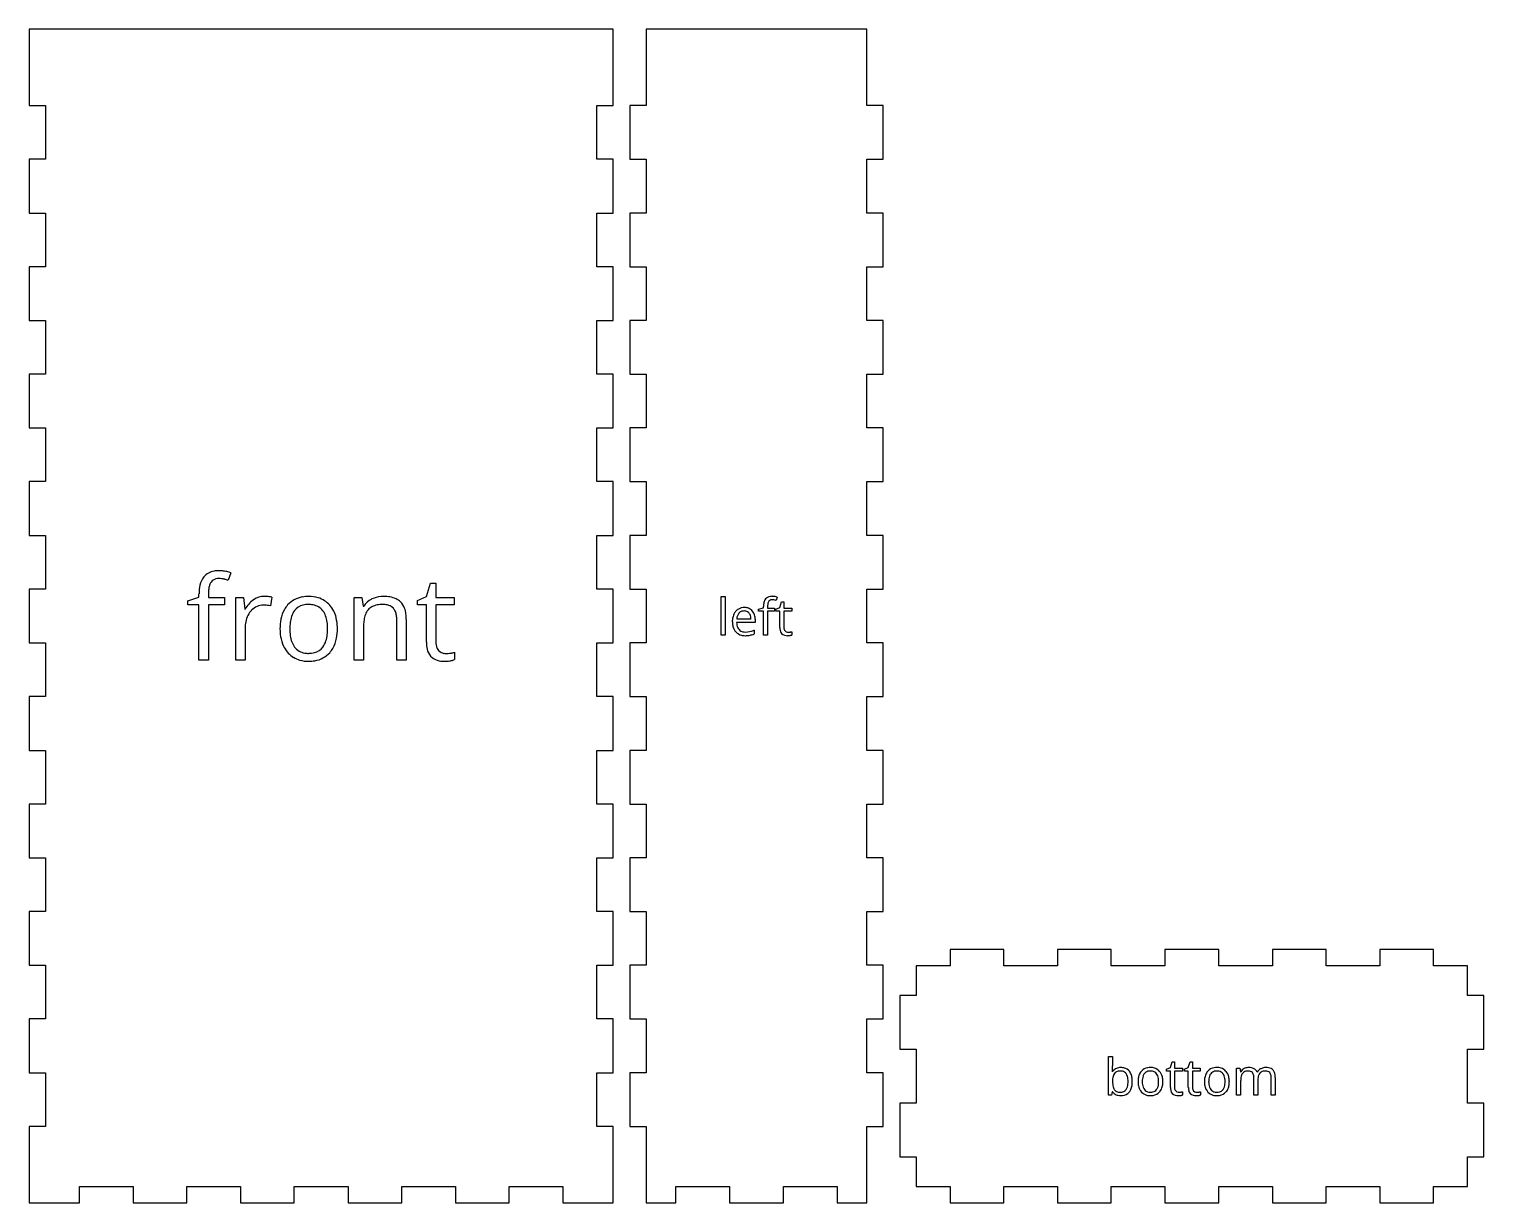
# Model space of a CAD drawing. Header units: millimetres. Extents: x 0 to 264, y 3 to 432.
# Drawn here: x 0 to 264, y 3 to 216 of the extents above; entities that cross this region are included whole.
import ezdxf

# ---------------------------------------------------------------- set-up
doc = ezdxf.new("R2010")
doc.units = ezdxf.units.MM

msp = doc.modelspace()

# ---------------------------------------------------------------- linework, layer by layer
at = {"layer": 'bottom_labelLayer'}
for p, q in [((195.87, 22.55), (195.87, 29.54)), ((195.87, 29.54), (196.61, 29.54)), ((196.61, 29.54), (196.61, 27.84)), ((196.58, 26.82), (196.61, 26.82)), ((206.41, 27.25), (207.11, 27.56)), ((206.41, 26.89), (206.41, 27.25)), ((207.11, 26.89), (206.41, 26.89)), ((207.11, 27.56), (207.43, 28.61)), ((207.11, 23.97), (207.11, 26.89)), ((207.43, 28.61), (207.86, 28.61)), ((207.86, 28.61), (207.86, 27.47)), ((207.86, 27.47), (209.29, 27.47)), ((209.29, 26.89), (207.86, 26.89)), ((207.86, 26.89), (207.86, 24)), ((209.29, 27.47), (209.29, 26.89)), ((209.66, 27.25), (210.36, 27.56)), ((209.66, 26.89), (209.66, 27.25)), ((210.36, 26.89), (209.66, 26.89)), ((210.36, 27.56), (210.68, 28.61)), ((210.36, 23.97), (210.36, 26.89)), ((210.68, 28.61), (211.11, 28.61)), ((211.11, 28.61), (211.11, 27.47)), ((211.11, 27.47), (212.54, 27.47)), ((212.54, 26.89), (211.11, 26.89)), ((211.11, 26.89), (211.11, 24)), ((212.54, 27.47), (212.54, 26.89)), ((219.11, 22.55), (219.11, 27.47)), ((219.11, 27.47), (219.72, 27.47)), ((219.72, 27.47), (219.84, 26.8)), ((219.84, 26.8), (219.88, 26.8)), ((222.84, 26.73), (222.88, 26.73)), ((219.86, 25.13), (219.86, 22.55)), ((222.25, 22.55), (222.25, 25.75)), ((222.99, 25.3), (222.99, 22.55)), ((225.39, 22.55), (225.39, 25.75)), ((226.13, 25.76), (226.13, 22.55)), ((196.4, 22.55), (195.87, 22.55)), ((196.56, 23.18), (196.4, 22.55)), ((196.61, 23.18), (196.56, 23.18)), ((209.32, 23.17), (209.32, 22.6)), ((212.57, 23.17), (212.57, 22.6)), ((219.86, 22.55), (219.11, 22.55)), ((222.99, 22.55), (222.25, 22.55)), ((226.13, 22.55), (225.39, 22.55))]:
    msp.add_line(p, q, dxfattribs=at)
for centre, radius, start, end in [((185.39, 27.68), 11.22, 355.7239, 358.1259), ((187.28, 27.55), 9.33, 355.4717, 355.6526), ((181.06, 27.83), 15.55, 358.1123, 0.0484), ((198, 25.85), 1.7, 95.1835, 145.1109), ((197.97, 25.73), 1.28, 143.3382, 161.256), ((197.73, 25.89), 0.992, 120.1403, 142.4249), ((197.88, 25.62), 1.3, 100.4469, 119.6701), ((198.03, 24.83), 2.1, 89.5731, 100.7324), ((198.15, 25.01), 2.55, 89.8743, 96.8146), ((198.06, 25.21), 1.72, 78.6781, 90.3749), ((198.18, 25.28), 2.28, 74.2393, 90.5624), ((198.21, 25.83), 1.09, 35.5408, 79.8011), ((198.33, 25.83), 1.71, 38.5631, 74.067), ((198.08, 25.74), 1.24, 32.7034, 35.5242), ((197.75, 25.55), 1.62, 15.7779, 32.0151), ((197.94, 25.53), 2.2, 16.4709, 38.4075), ((203.79, 25.3), 2.53, 150.7112, 169.4695), ((203.37, 25.52), 2.06, 138.176, 150.2287), ((203.3, 25.57), 1.97, 99.1759, 137.9833), ((203.6, 25.52), 1.54, 142.9026, 162.375), ((203.31, 25.72), 1.19, 103.4685, 142.3119), ((203.49, 24.67), 2.9, 89.7327, 100.0759), ((203.46, 25.16), 1.77, 89.4806, 103.8805), ((203.49, 25.05), 1.88, 79.3453, 90.3175), ((203.53, 25.06), 2.51, 73.5223, 90.5692), ((203.63, 25.69), 1.23, 37.9578, 80.4006), ((203.67, 25.59), 1.95, 41.1446, 73.2134), ((203.38, 25.51), 1.54, 20.0257, 37.4351), ((203.39, 25.35), 2.32, 13.5014, 41.0703), ((215.84, 25.3), 2.53, 150.7112, 169.4695), ((215.42, 25.52), 2.06, 138.176, 150.2287), ((215.35, 25.57), 1.97, 99.1759, 137.9833), ((215.66, 25.52), 1.54, 142.9026, 162.375), ((215.37, 25.72), 1.19, 103.4685, 142.3119), ((215.54, 24.67), 2.9, 89.7327, 100.0759), ((215.52, 25.16), 1.77, 89.4806, 103.8805), ((215.54, 25.05), 1.88, 79.3453, 90.3175), ((215.58, 25.06), 2.51, 73.5223, 90.5692), ((215.69, 25.69), 1.23, 37.9578, 80.4006), ((215.73, 25.59), 1.95, 41.1446, 73.2134), ((215.43, 25.51), 1.54, 20.0257, 37.4351), ((215.45, 25.35), 2.32, 13.5014, 41.0703), ((221.14, 26.06), 1.47, 117.1209, 149.5424), ((221.18, 25.76), 1.25, 143.0769, 161.3914), ((220.96, 25.91), 0.977, 123.702, 142.3022), ((221.05, 25.74), 1.17, 101.1547, 123.0655), ((221.29, 25.79), 1.77, 93.8343, 117.5072), ((221.2, 25.08), 1.85, 89.5573, 101.4832), ((221.33, 25.43), 2.14, 89.9663, 94.2832), ((221.21, 25.18), 1.75, 85.5238, 90.0793), ((221.36, 25.12), 2.44, 77.5572, 90.5513), ((221.26, 25.69), 1.24, 72.3601, 85.9562), ((221.41, 26.12), 0.782, 41.0611, 72.8994), ((221.58, 26.1), 1.44, 52.7027, 78.0054), ((221.31, 26.06), 0.901, 20.7071, 40.0218), ((221.66, 26.25), 1.27, 22.2098, 51.497), ((224.23, 25.95), 1.56, 119.4042, 150.1829), ((224.28, 25.75), 1.23, 140.9765, 161.17), ((224.09, 25.9), 0.988, 122.3598, 140.2884), ((224.4, 25.69), 1.87, 118.2584, 120.0628), ((224.4, 25.67), 1.89, 95.8635, 117.9693), ((224.2, 25.7), 1.21, 101.0032, 121.784), ((224.34, 25.01), 1.92, 89.5622, 101.2962), ((224.46, 25.21), 2.35, 89.9197, 96.2618), ((224.36, 25.2), 1.73, 85.8144, 90.0686), ((224.48, 24.97), 2.59, 79.9361, 90.3804), ((224.4, 25.69), 1.24, 72.6396, 86.2568), ((224.55, 26.12), 0.785, 41.0408, 73.1793), ((224.66, 25.91), 1.64, 62.9724, 80.1665), ((224.45, 26.06), 0.901, 20.7071, 40.0218), ((224.84, 26.28), 1.23, 44.229, 62.6229), ((224.78, 26.25), 1.28, 19.5612, 43.3161), ((224, 25.96), 2.12, 7.5042, 19.9645), ((202.36, 25.02), 5.75, 177.6177, 180.0425), ((201.54, 25), 4.93, 179.7763, 185.7075), ((200.63, 25.11), 4.02, 171.0668, 177.8457), ((199.6, 24.8), 2.98, 185.5925, 194.2051), ((198.97, 25.38), 2.33, 160.8926, 171.2334), ((198.35, 24.47), 1.69, 193.943, 208.0219), ((197.66, 24.53), 1.71, 326.7105, 343.6661), ((196.66, 24.83), 2.76, 343.4172, 353.6369), ((196.68, 25.23), 2.74, 6.1649, 16.0397), ((195.02, 25.04), 4.41, 359.7681, 6.3095), ((195.16, 25.01), 4.27, 353.4934, 0.2206), ((197.35, 24.73), 2.83, 335.8306, 350.8255), ((196.82, 25.18), 3.37, 5.1338, 16.7973), ((195.83, 24.99), 4.37, 350.6563, 0.338), ((195.41, 25.03), 4.79, 359.878, 5.4094), ((205.1, 25.04), 3.87, 169.2443, 180.3881), ((204.96, 25), 3.73, 179.7745, 189.0933), ((204, 24.84), 2.76, 188.9103, 205.3172), ((205.94, 25.03), 3.94, 173.0086, 180.2464), ((205.78, 25), 3.78, 179.706, 187.9161), ((204.52, 25.21), 2.5, 162.0653, 173.1675), ((204.39, 24.8), 2.38, 187.764, 200.0976), ((203.63, 24.52), 1.56, 200.0846, 216.9132), ((203.32, 24.54), 1.6, 323.0089, 342.6391), ((202.62, 25.23), 2.34, 7.744, 20.069), ((202.41, 24.84), 2.57, 342.3616, 353.7538), ((201.26, 25.04), 3.72, 359.7076, 7.8972), ((201.05, 25), 3.93, 353.5363, 0.2014), ((203.2, 24.73), 2.53, 330.2507, 349.4116), ((202.31, 25.07), 3.44, 1.1277, 13.88), ((201.9, 24.99), 3.85, 349.1762, 0.3862), ((201.38, 25.02), 4.38, 359.9919, 1.542), ((209.46, 23.94), 2.34, 179.3551, 192.8478), ((209.36, 23.99), 1.5, 179.6417, 189.7505), ((212.71, 23.94), 2.34, 179.3551, 192.8478), ((212.61, 23.99), 1.5, 179.6417, 189.7505), ((217.15, 25.04), 3.87, 169.2443, 180.3881), ((217.01, 25), 3.73, 179.7745, 189.0933), ((216.05, 24.84), 2.76, 188.9103, 205.3172), ((218, 25.03), 3.94, 173.0086, 180.2464), ((217.83, 25), 3.78, 179.706, 187.9161), ((216.57, 25.21), 2.5, 162.0653, 173.1675), ((216.45, 24.8), 2.38, 187.764, 200.0976), ((215.68, 24.52), 1.56, 200.0846, 216.9132), ((215.37, 24.54), 1.6, 323.0089, 342.6391), ((214.67, 25.23), 2.34, 7.744, 20.069), ((214.46, 24.84), 2.57, 342.3616, 353.7538), ((213.31, 25.04), 3.72, 359.7076, 7.8972), ((213.11, 25), 3.93, 353.5363, 0.2014), ((215.25, 24.73), 2.53, 330.2507, 349.4116), ((214.36, 25.07), 3.44, 1.1277, 13.88), ((213.95, 24.99), 3.85, 349.1762, 0.3862), ((213.43, 25.02), 4.38, 359.9919, 1.542), ((223.61, 25.2), 3.75, 171.3042, 178.3502), ((225.05, 25.14), 5.19, 178.0976, 180.0254), ((222.1, 25.44), 2.22, 161.0234, 171.4469), ((220.86, 25.88), 1.38, 7.9865, 20.795), ((220.05, 25.76), 2.2, 359.6948, 8.1472), ((226.27, 25.32), 3.28, 172.3776, 180.183), ((227.06, 25.3), 4.07, 179.8922, 180.0001), ((225.03, 25.49), 2.02, 160.8732, 172.5273), ((224, 25.88), 1.38, 7.9865, 20.795), ((223.19, 25.76), 2.2, 359.6948, 8.1472), ((222.71, 25.78), 3.42, 359.7107, 7.6907), ((197.95, 24.14), 1.65, 215.585, 245.8362), ((197.85, 24.22), 1.12, 208.5537, 217.5605), ((197.81, 24.2), 1.08, 218.1691, 253.8047), ((198.08, 24.44), 1.97, 245.9801, 255.5456), ((198.01, 24.82), 1.73, 253.1382, 266.8483), ((198.14, 24.72), 2.26, 255.7755, 270.3186), ((198.06, 25.48), 2.4, 266.3775, 270.0511), ((198.08, 24.57), 1.49, 269.3869, 285.863), ((198.16, 24.99), 2.53, 269.9226, 275.5481), ((198.28, 24.23), 1.77, 274.064, 321.4081), ((198.19, 24.17), 1.07, 286.0163, 326.8497), ((198.02, 24.44), 2.1, 321.3162, 335.5436), ((203.72, 24.72), 2.45, 205.6561, 208.4461), ((203.35, 24.49), 2.02, 207.7947, 238.6758), ((203.37, 24.55), 2.08, 238.8115, 253.2428), ((203.35, 24.32), 1.22, 217.301, 261.7099), ((203.45, 24.85), 2.39, 253.5437, 270.4182), ((203.48, 24.94), 1.85, 260.5033, 270.2476), ((203.48, 25.36), 2.9, 269.7503, 279.8033), ((203.51, 24.82), 1.73, 269.4481, 284.7256), ((203.64, 24.31), 1.21, 284.5662, 322.6334), ((203.67, 24.47), 1.99, 278.8959, 317.9979), ((203.6, 24.52), 2.08, 318.144, 329.7566), ((208.28, 23.62), 1.13, 190.3818, 253.8772), ((208.83, 23.89), 0.963, 189.5479, 205.7874), ((208.61, 23.79), 0.723, 206.1293, 221.4085), ((208.51, 24.41), 1.95, 253.7848, 270.8853), ((208.59, 23.77), 0.693, 221.5949, 262.3505), ((208.65, 24.07), 0.997, 261.3266, 270.1913), ((208.54, 24.37), 1.91, 270.0027, 270.7602), ((208.53, 24.78), 2.32, 270.8933, 275.5483), ((208.66, 25.52), 2.45, 269.8803, 278.3029), ((208.45, 25.69), 3.23, 275.526, 279.2939), ((208.52, 25.25), 2.79, 279.1864, 280.114), ((208.68, 25.33), 2.26, 278.4154, 279.0078), ((208.65, 24.57), 2.1, 280.0071, 283.3735), ((208.4, 27.09), 4.03, 278.959, 280.5103), ((208.83, 23.79), 1.3, 283.3069, 288.1197), ((208.67, 25.68), 2.6, 280.4848, 282.6267), ((208.9, 24.66), 1.56, 282.5875, 285.5796), ((209.01, 23.26), 0.733, 287.9889, 295.3049), ((209.01, 24.25), 1.13, 285.7258, 286.2554), ((211.53, 23.62), 1.13, 190.3818, 253.8772), ((212.08, 23.89), 0.963, 189.5479, 205.7874), ((211.86, 23.79), 0.723, 206.1293, 221.4085), ((211.76, 24.41), 1.95, 253.7848, 270.8853), ((211.84, 23.77), 0.693, 221.5949, 262.3505), ((211.9, 24.07), 0.997, 261.3266, 270.1913), ((211.79, 24.37), 1.91, 270.0027, 270.7602), ((211.78, 24.78), 2.32, 270.8933, 275.5483), ((211.9, 25.52), 2.45, 269.8803, 278.3029), ((211.69, 25.69), 3.23, 275.526, 279.2939), ((211.77, 25.25), 2.79, 279.1864, 280.114), ((211.93, 25.33), 2.26, 278.4154, 279.0078), ((211.89, 24.57), 2.1, 280.0071, 283.3735), ((211.65, 27.09), 4.03, 278.959, 280.5103), ((212.08, 23.79), 1.3, 283.3069, 288.1197), ((211.91, 25.68), 2.6, 280.4848, 282.6267), ((212.14, 24.66), 1.56, 282.5875, 285.5796), ((212.26, 23.26), 0.733, 287.9889, 295.3049), ((212.26, 24.25), 1.13, 285.7258, 286.2554), ((215.77, 24.72), 2.45, 205.6561, 208.4461), ((215.4, 24.49), 2.02, 207.7947, 238.6758), ((215.43, 24.55), 2.08, 238.8115, 253.2428), ((215.4, 24.32), 1.22, 217.301, 261.7099), ((215.51, 24.85), 2.39, 253.5437, 270.4182), ((215.53, 24.94), 1.85, 260.5033, 270.2476), ((215.54, 25.36), 2.9, 269.7503, 279.8033), ((215.56, 24.82), 1.73, 269.4481, 284.7256), ((215.7, 24.31), 1.21, 284.5662, 322.6334), ((215.72, 24.47), 1.99, 278.8959, 317.9979), ((215.65, 24.52), 2.08, 318.144, 329.7566)]:
    msp.add_arc(centre, radius, start, end, dxfattribs=at)
at = {"layer": 'bottom_outsideCutPath'}
for p, q in [((176.88, 49), (167.12, 49)), ((167.12, 49), (167.12, 46)), ((176.88, 46), (176.88, 49)), ((196.38, 49), (186.62, 49)), ((186.62, 49), (186.62, 46)), ((196.38, 46), (196.38, 49)), ((215.88, 49), (206.12, 49)), ((206.12, 49), (206.12, 46)), ((215.88, 46), (215.88, 49)), ((235.38, 49), (225.62, 49)), ((225.62, 49), (225.62, 46)), ((235.38, 46), (235.38, 49)), ((254.88, 49), (245.12, 49)), ((245.12, 49), (245.12, 46)), ((254.88, 46), (254.88, 49)), ((161, 46), (161, 40.62)), ((167.12, 46), (161, 46)), ((186.62, 46), (176.88, 46)), ((206.12, 46), (196.38, 46)), ((225.62, 46), (215.88, 46)), ((245.12, 46), (235.38, 46)), ((261, 46), (254.88, 46)), ((261, 40.62), (261, 46)), ((161, 40.62), (158, 40.62)), ((158, 40.62), (158, 30.88)), ((264, 40.62), (261, 40.62)), ((264, 30.88), (264, 40.62)), ((158, 30.88), (161, 30.88)), ((161, 30.88), (161, 21.12)), ((261, 21.12), (261, 30.88)), ((261, 30.88), (264, 30.88)), ((161, 21.12), (158, 21.12)), ((158, 21.12), (158, 11.38)), ((264, 21.12), (261, 21.12)), ((264, 11.38), (264, 21.12)), ((158, 11.38), (161, 11.38)), ((161, 11.38), (161, 6)), ((261, 6), (261, 11.38)), ((261, 11.38), (264, 11.38)), ((161, 6), (167.12, 6)), ((167.12, 6), (167.12, 3)), ((176.88, 3), (176.88, 6)), ((176.88, 6), (186.62, 6)), ((186.62, 6), (186.62, 3)), ((196.38, 3), (196.38, 6)), ((196.38, 6), (206.12, 6)), ((206.12, 6), (206.12, 3)), ((215.88, 3), (215.88, 6)), ((215.88, 6), (225.62, 6)), ((225.62, 6), (225.62, 3)), ((235.38, 3), (235.38, 6)), ((235.38, 6), (245.12, 6)), ((245.12, 6), (245.12, 3)), ((254.88, 3), (254.88, 6)), ((254.88, 6), (261, 6)), ((167.12, 3), (176.88, 3)), ((186.62, 3), (196.38, 3)), ((206.12, 3), (215.88, 3)), ((225.62, 3), (235.38, 3)), ((245.12, 3), (254.88, 3))]:
    msp.add_line(p, q, dxfattribs=at)
at = {"layer": 'front_labelLayer'}
for p, q in [((36.6, 117.35), (36.15, 115.98)), ((30.83, 112.9), (30.83, 113.53)), ((32.55, 113.57), (32.55, 112.84)), ((72.1, 113.05), (72.83, 115.47)), ((72.83, 115.47), (73.82, 115.47)), ((73.82, 115.47), (73.82, 112.84)), ((28.8, 112.28), (30.83, 112.9)), ((28.8, 111.5), (28.8, 112.28)), ((30.83, 111.5), (28.8, 111.5)), ((30.83, 101.49), (30.83, 111.5)), ((32.55, 112.84), (35.44, 112.84)), ((35.44, 111.5), (32.55, 111.5)), ((32.55, 111.5), (32.55, 101.49)), ((35.44, 112.84), (35.44, 111.5)), ((37.51, 101.49), (37.51, 112.84)), ((37.51, 112.84), (38.93, 112.84)), ((38.93, 112.84), (39.12, 110.74)), ((44.04, 112.92), (43.8, 111.33)), ((58.97, 101.49), (58.97, 112.84)), ((58.97, 112.84), (60.37, 112.84)), ((60.37, 112.84), (60.64, 111.29)), ((60.64, 111.29), (60.73, 111.29)), ((70.48, 112.33), (72.1, 113.05)), ((70.48, 111.5), (70.48, 112.33)), ((72.1, 111.5), (70.48, 111.5)), ((72.1, 104.75), (72.1, 111.5)), ((73.82, 112.84), (77.11, 112.84)), ((77.11, 111.5), (73.82, 111.5)), ((73.82, 111.5), (73.82, 104.83)), ((77.11, 112.84), (77.11, 111.5)), ((39.12, 110.74), (39.21, 110.74)), ((66.73, 101.49), (66.73, 108.83)), ((68.45, 108.89), (68.45, 101.49)), ((39.23, 107.58), (39.23, 101.49)), ((60.69, 107.45), (60.69, 101.49)), ((32.55, 101.49), (30.83, 101.49)), ((39.23, 101.49), (37.51, 101.49)), ((60.69, 101.49), (58.97, 101.49)), ((68.45, 101.49), (66.73, 101.49)), ((77.2, 102.91), (77.2, 101.6))]:
    msp.add_line(p, q, dxfattribs=at)
for centre, radius, start, end in [((34.52, 114.38), 3.6, 141.7434, 168.2322), ((33.99, 114.65), 3.01, 98.2552, 139.6203), ((34.23, 114.78), 1.49, 102.7677, 144.338), ((34.46, 112.49), 5.22, 89.6697, 99.9314), ((34.43, 113.98), 2.32, 89.4859, 103.4197), ((34.44, 112.6), 3.7, 83.0761, 89.7927), ((34.46, 112.18), 5.53, 81.5641, 89.7017), ((34.22, 110.79), 5.52, 76.5184, 83.0217), ((34.07, 109.47), 8.28, 75.974, 81.6565), ((33.4, 106.7), 11.12, 73.2964, 76.0946), ((37.8, 113.61), 6.96, 167.5776, 180.6587), ((38.44, 113.67), 5.89, 171.6528, 178.4383), ((40.66, 113.58), 8.11, 178.1972, 180.0232), ((36.09, 114.03), 3.51, 161.8437, 171.7847), ((34.65, 114.51), 1.99, 145.0689, 162.1802), ((33.57, 108.04), 8.34, 71.9613, 76.5918), ((44.26, 107.89), 5.8, 139.4139, 150.6033), ((43.22, 108.78), 4.43, 124.2321, 139.4161), ((42.54, 108.51), 2.98, 89.6335, 137.0881), ((42.67, 109.62), 3.43, 89.6797, 124.4406), ((42.56, 107.45), 4.03, 87.3436, 89.9659), ((42.7, 105.16), 7.89, 84.9923, 90.1281), ((42.49, 106.21), 5.28, 81.5884, 87.1917), ((42.16, 103.94), 7.57, 77.4454, 81.636), ((42.89, 107.28), 5.76, 78.4892, 85.0266), ((50.46, 108.33), 4.75, 138.176, 150.2287), ((50.3, 108.46), 4.55, 99.1759, 137.9833), ((50.34, 108.81), 2.74, 103.4685, 142.3119), ((50.74, 106.37), 6.67, 89.7326, 100.076), ((50.68, 107.5), 4.09, 89.4806, 103.8805), ((50.74, 107.25), 4.33, 79.3454, 90.3175), ((50.83, 107.27), 5.77, 73.5223, 90.5692), ((51.07, 108.72), 2.83, 37.9578, 80.4006), ((51.17, 108.5), 4.5, 41.1446, 73.2134), ((50.52, 107.95), 5.35, 13.5014, 41.0703), ((63.67, 109.42), 3.48, 116.9443, 147.6526), ((63.35, 109.04), 2.42, 118.5439, 139.1927), ((64.03, 108.82), 4.18, 115.8072, 117.6068), ((63.72, 108.31), 3.24, 100.1177, 118.1602), ((64.21, 108.39), 4.65, 94.3227, 115.5454), ((64.09, 106.39), 5.2, 89.5933, 100.3718), ((64.33, 107.42), 5.63, 89.9579, 94.7109), ((64.13, 107.03), 4.56, 84.0198, 90.1511), ((64.37, 106.26), 6.78, 80.5585, 90.3538), ((64.31, 108.5), 3.08, 71.0828, 84.3691), ((64.69, 109.57), 1.94, 43.3791, 71.5386), ((64.8, 108.72), 4.29, 65.1094, 80.7638), ((64.59, 109.53), 2.04, 22.7024, 42.342), ((65.29, 109.82), 3.09, 46.5585, 64.8783), ((65.33, 109.93), 2.98, 19.3849, 45.5997), ((63.61, 109.28), 4.82, 6.9634, 19.8363), ((43.17, 107.79), 3.92, 138.9576, 174.5422), ((43.27, 107.68), 4.07, 135.6209, 138.8377), ((54.45, 107.24), 8.92, 169.2443, 180.3881), ((51.42, 107.84), 5.83, 150.7111, 169.4695), ((56.39, 107.22), 9.08, 173.0086, 180.2464), ((53.11, 107.63), 5.77, 162.0653, 173.1675), ((51, 108.34), 3.55, 142.9026, 162.375), ((50.49, 108.31), 3.54, 20.0257, 37.4351), ((48.74, 107.67), 5.4, 7.744, 20.069), ((45.6, 107.22), 8.57, 359.7076, 7.8973), ((48.02, 107.29), 7.93, 1.1277, 13.88), ((68.81, 107.58), 8.12, 171.1766, 178.3218), ((65.62, 108.09), 4.89, 159.9534, 171.3801), ((63.67, 108.82), 2.81, 140.1519, 160.3146), ((63.67, 109.15), 3.03, 8.4931, 22.658), ((61.87, 108.86), 4.86, 359.6714, 8.6877), ((60.95, 108.93), 7.5, 359.7631, 7.2116), ((44.44, 107.59), 5.22, 173.6908, 180.0883), ((54.13, 107.14), 8.6, 179.7745, 189.0933), ((51.92, 106.77), 6.36, 188.9102, 205.3171), ((56.01, 107.13), 8.7, 179.706, 187.9161), ((52.82, 106.67), 5.48, 187.7639, 200.0977), ((48.24, 106.77), 5.91, 342.3616, 353.7538), ((45.12, 107.14), 9.05, 353.5363, 0.2014), ((47.08, 107.12), 8.88, 349.1762, 0.3863), ((45.87, 107.18), 10.08, 359.9919, 1.542), ((71.69, 107.45), 11.01, 178.0811, 180.0236), ((51.26, 106.5), 5.65, 205.656, 208.4461), ((50.41, 105.97), 4.65, 207.7947, 238.6758), ((51.06, 106.03), 3.6, 200.0846, 216.9132), ((50.42, 105.57), 2.82, 217.301, 261.7099), ((51.09, 105.54), 2.78, 284.5662, 322.6334), ((50.35, 106.08), 3.69, 323.0089, 342.6391), ((50.99, 106.04), 4.79, 318.144, 329.7566), ((50.07, 106.52), 5.83, 330.2507, 349.4117), ((77.5, 104.69), 5.4, 179.3551, 192.8478), ((74.79, 103.96), 2.6, 190.3818, 253.8772), ((77.28, 104.8), 3.46, 179.6417, 189.7506), ((76.06, 104.59), 2.22, 189.548, 205.7873), ((75.56, 104.36), 1.67, 206.1294, 221.4084), ((75.5, 104.31), 1.6, 221.5949, 262.3505), ((50.47, 106.09), 4.78, 238.8115, 253.2429), ((50.66, 106.8), 5.52, 253.5437, 270.4182), ((50.72, 106.99), 4.27, 260.5033, 270.2477), ((50.73, 107.96), 6.67, 269.7503, 279.8033), ((50.78, 106.72), 3.99, 269.4482, 284.7256), ((51.15, 105.91), 4.58, 278.8959, 317.9979), ((75.33, 105.77), 4.49, 253.7848, 270.8853), ((75.64, 105), 2.3, 261.3266, 270.1913), ((75.4, 105.69), 4.4, 270.0031, 270.7605), ((75.37, 106.64), 5.36, 270.8933, 275.5484), ((75.66, 108.35), 5.64, 269.8804, 278.3028), ((75.17, 108.72), 7.45, 275.526, 279.294), ((75.35, 107.72), 6.43, 279.1864, 280.1142), ((75.71, 107.91), 5.2, 278.4155, 279.008), ((75.64, 106.15), 4.84, 280.0069, 283.3735), ((75.08, 111.95), 9.3, 278.959, 280.5104), ((76.07, 104.36), 2.99, 283.307, 288.1197), ((75.68, 108.72), 6, 280.4849, 282.6267), ((76.21, 106.36), 3.59, 282.5876, 285.5795), ((76.47, 103.12), 1.69, 287.9888, 295.3048), ((76.47, 105.39), 2.58, 285.7235, 286.256)]:
    msp.add_arc(centre, radius, start, end, dxfattribs=at)
at = {"layer": 'front_outsideCutPath'}
for p, q in [((0, 216), (0, 202.12)), ((106, 216), (0, 216)), ((106, 202.12), (106, 216)), ((0, 202.12), (3, 202.12)), ((3, 202.12), (3, 192.38)), ((103, 192.38), (103, 202.12)), ((103, 202.12), (106, 202.12)), ((3, 192.38), (0, 192.38)), ((0, 192.38), (0, 182.62)), ((106, 192.38), (103, 192.38)), ((106, 182.62), (106, 192.38)), ((0, 182.62), (3, 182.62)), ((3, 182.62), (3, 172.88)), ((103, 172.88), (103, 182.62)), ((103, 182.62), (106, 182.62)), ((3, 172.88), (0, 172.88)), ((0, 172.88), (0, 163.12)), ((106, 172.88), (103, 172.88)), ((106, 163.12), (106, 172.88)), ((0, 163.12), (3, 163.12)), ((3, 163.12), (3, 153.38)), ((103, 153.38), (103, 163.12)), ((103, 163.12), (106, 163.12)), ((3, 153.38), (0, 153.38)), ((0, 153.38), (0, 143.62)), ((106, 153.38), (103, 153.38)), ((106, 143.62), (106, 153.38)), ((0, 143.62), (3, 143.62)), ((3, 143.62), (3, 133.88)), ((103, 133.88), (103, 143.62)), ((103, 143.62), (106, 143.62)), ((3, 133.88), (0, 133.88)), ((0, 133.88), (0, 124.12)), ((106, 133.88), (103, 133.88)), ((106, 124.12), (106, 133.88)), ((0, 124.12), (3, 124.12)), ((3, 124.12), (3, 114.38)), ((103, 114.38), (103, 124.12)), ((103, 124.12), (106, 124.12)), ((3, 114.38), (0, 114.38)), ((0, 114.38), (0, 104.62)), ((106, 114.38), (103, 114.38)), ((106, 104.62), (106, 114.38)), ((0, 104.62), (3, 104.62)), ((3, 104.62), (3, 94.88)), ((103, 94.88), (103, 104.62)), ((103, 104.62), (106, 104.62)), ((3, 94.88), (0, 94.88)), ((0, 94.88), (0, 85.12)), ((106, 94.88), (103, 94.88)), ((106, 85.12), (106, 94.88)), ((0, 85.12), (3, 85.12)), ((3, 85.12), (3, 75.38)), ((103, 75.38), (103, 85.12)), ((103, 85.12), (106, 85.12)), ((3, 75.38), (0, 75.38)), ((0, 75.38), (0, 65.62)), ((106, 75.38), (103, 75.38)), ((106, 65.62), (106, 75.38)), ((0, 65.62), (3, 65.62)), ((3, 65.62), (3, 55.88)), ((103, 55.88), (103, 65.62)), ((103, 65.62), (106, 65.62)), ((3, 55.88), (0, 55.88)), ((0, 55.88), (0, 46.12)), ((106, 55.88), (103, 55.88)), ((106, 46.12), (106, 55.88)), ((0, 46.12), (3, 46.12)), ((3, 46.12), (3, 36.38)), ((103, 36.38), (103, 46.12)), ((103, 46.12), (106, 46.12)), ((3, 36.38), (0, 36.38)), ((0, 36.38), (0, 26.62)), ((106, 36.38), (103, 36.38)), ((106, 26.62), (106, 36.38)), ((0, 26.62), (3, 26.62)), ((3, 26.62), (3, 16.88)), ((103, 16.88), (103, 26.62)), ((103, 26.62), (106, 26.62)), ((3, 16.88), (0, 16.88)), ((0, 16.88), (0, 3)), ((106, 16.88), (103, 16.88)), ((106, 3), (106, 16.88)), ((9.12, 3), (9.12, 6)), ((9.12, 6), (18.88, 6)), ((18.88, 6), (18.88, 3)), ((28.62, 3), (28.62, 6)), ((28.62, 6), (38.38, 6)), ((38.38, 6), (38.38, 3)), ((48.12, 3), (48.12, 6)), ((48.12, 6), (57.88, 6)), ((57.88, 6), (57.88, 3)), ((67.62, 3), (67.62, 6)), ((67.62, 6), (77.38, 6)), ((77.38, 6), (77.38, 3)), ((87.12, 3), (87.12, 6)), ((87.12, 6), (96.88, 6)), ((96.88, 6), (96.88, 3)), ((0, 3), (9.12, 3)), ((18.88, 3), (28.62, 3)), ((38.38, 3), (48.12, 3)), ((57.88, 3), (67.62, 3)), ((77.38, 3), (87.12, 3)), ((96.88, 3), (106, 3))]:
    msp.add_line(p, q, dxfattribs=at)
at = {"layer": 'left_labelLayer'}
for p, q in [((125.56, 106.03), (125.56, 113.02)), ((125.56, 113.02), (126.31, 113.02)), ((126.31, 113.02), (126.31, 106.03)), ((132.39, 110.71), (133.27, 110.98)), ((133.27, 110.98), (133.27, 111.25)), ((134.02, 111.27), (134.02, 110.95)), ((134.02, 110.95), (135.27, 110.95)), ((135.27, 110.95), (135.27, 110.37)), ((135.52, 110.73), (136.22, 111.04)), ((135.78, 112.91), (135.58, 112.31)), ((136.22, 111.04), (136.54, 112.09)), ((136.54, 112.09), (136.97, 112.09)), ((136.97, 112.09), (136.97, 110.95)), ((136.97, 110.95), (138.4, 110.95)), ((138.4, 110.95), (138.4, 110.37)), ((131.78, 108.35), (128.39, 108.35)), ((128.41, 108.96), (130.98, 108.96)), ((131.78, 108.82), (131.78, 108.35)), ((132.39, 110.37), (132.39, 110.71)), ((133.27, 110.37), (132.39, 110.37)), ((133.27, 106.03), (133.27, 110.37)), ((135.27, 110.37), (134.02, 110.37)), ((134.02, 110.37), (134.02, 106.03)), ((135.52, 110.37), (135.52, 110.73)), ((136.22, 110.37), (135.52, 110.37)), ((136.22, 107.44), (136.22, 110.37)), ((138.4, 110.37), (136.97, 110.37)), ((136.97, 110.37), (136.97, 107.47)), ((126.31, 106.03), (125.56, 106.03)), ((131.57, 106.92), (131.57, 106.25)), ((134.02, 106.03), (133.27, 106.03)), ((138.44, 106.64), (138.44, 106.07))]:
    msp.add_line(p, q, dxfattribs=at)
for centre, radius, start, end in [((129.68, 109.12), 1.91, 92.4763, 140.5386), ((129.78, 108.4), 2.64, 89.9638, 93.9176), ((129.8, 108.77), 2.27, 74.2126, 90.545), ((129.94, 109.29), 1.73, 41.2065, 74.0233), ((136.3, 111.28), 3.02, 167.5776, 180.6587), ((134.87, 111.62), 1.56, 141.7434, 168.2322), ((134.64, 111.74), 1.31, 98.2551, 139.6203), ((136.58, 111.31), 2.56, 171.6528, 178.4383), ((137.54, 111.27), 3.52, 178.1974, 180.0231), ((135.56, 111.46), 1.52, 161.8438, 171.7847), ((134.93, 111.67), 0.863, 145.0689, 162.1801), ((134.75, 111.79), 0.646, 102.7677, 144.338), ((134.85, 110.8), 2.27, 89.6697, 99.9314), ((134.84, 111.44), 1.01, 89.486, 103.4197), ((134.84, 110.85), 1.6, 83.0761, 89.7928), ((134.85, 110.66), 2.4, 81.5641, 89.7017), ((134.74, 110.06), 2.4, 76.5184, 83.0217), ((134.68, 109.49), 3.59, 75.974, 81.6564), ((134.46, 108.87), 3.62, 71.9613, 76.5918), ((134.39, 108.28), 4.83, 73.2964, 76.0945), ((131.53, 108.47), 3.92, 168.9539, 180.3843), ((131.88, 108.45), 4.26, 179.9888, 181.7991), ((130.92, 108.39), 3.3, 181.3575, 194.492), ((130.25, 108.73), 2.61, 149.4071, 169.1854), ((129.9, 108.92), 2.21, 140.1056, 148.9067), ((131.38, 108.41), 2.99, 181.1447, 190.8007), ((131.21, 108.7), 2.82, 172.1545, 174.7616), ((130.57, 108.8), 2.17, 160.3354, 172.5315), ((129.92, 109.04), 1.47, 138.0995, 160.5866), ((129.67, 109.27), 1.14, 106.4657, 137.9176), ((129.76, 108.94), 1.47, 89.4422, 106.209), ((129.78, 108.88), 1.53, 79.6469, 90.291), ((129.89, 109.38), 1.02, 40.0823, 80.6243), ((129.78, 109.3), 1.15, 23.4821, 39.7072), ((129.35, 109.12), 1.62, 8.7342, 23.2772), ((128.44, 108.97), 2.54, 359.6745, 8.9224), ((129.67, 109.06), 2.09, 11.5994, 41.1496), ((128.75, 108.84), 3.04, 359.6148, 12.0336), ((129.85, 108.1), 2.19, 194.0877, 223.0538), ((129.74, 108.01), 2.05, 223.5466, 256.1957), ((130.33, 108.2), 1.92, 190.6006, 206.0275), ((129.86, 107.98), 1.4, 206.2951, 222.5558), ((129.82, 107.96), 1.36, 223.0645, 258.1402), ((129.95, 108.83), 2.9, 256.0088, 270.4848), ((129.98, 108.64), 2.05, 257.5312, 270.4319), ((129.98, 112.01), 6.08, 269.9669, 271.9932), ((129.99, 110.53), 3.94, 270.1984, 292.209), ((130.03, 110.55), 4.61, 271.912, 275.9727), ((130.19, 109.08), 3.13, 275.9054, 281.6604), ((130.11, 109.36), 3.42, 281.9936, 287.8851), ((129.79, 110.36), 4.48, 287.9023, 293.4862), ((129.8, 111.07), 4.51, 291.8254, 293.1614), ((138.57, 107.41), 2.34, 179.3551, 192.8478), ((137.39, 107.1), 1.13, 190.3818, 253.8772), ((138.47, 107.46), 1.5, 179.6417, 189.7505), ((137.94, 107.37), 0.963, 189.5479, 205.7874), ((137.72, 107.27), 0.723, 206.1293, 221.4085), ((137.62, 107.88), 1.95, 253.7848, 270.8853), ((137.7, 107.25), 0.693, 221.5949, 262.3505), ((137.76, 107.55), 0.997, 261.3266, 270.1913), ((137.65, 107.85), 1.91, 270.0027, 270.7602), ((137.64, 108.26), 2.32, 270.8933, 275.5483), ((137.77, 109), 2.45, 269.8803, 278.3029), ((137.56, 109.16), 3.23, 275.526, 279.2939), ((137.63, 108.73), 2.79, 279.1864, 280.114), ((137.79, 108.81), 2.26, 278.4154, 279.0078), ((137.76, 108.05), 2.1, 280.0071, 283.3735), ((137.51, 110.57), 4.03, 278.959, 280.5103), ((137.94, 107.27), 1.3, 283.3069, 288.1197), ((137.78, 109.16), 2.6, 280.4848, 282.6267), ((138.01, 108.14), 1.56, 282.5875, 285.5796), ((138.12, 106.73), 0.733, 287.9889, 295.3049), ((138.12, 107.72), 1.13, 285.7258, 286.2554)]:
    msp.add_arc(centre, radius, start, end, dxfattribs=at)
at = {"layer": 'left_outsideCutPath'}
for p, q in [((112, 216), (112, 202.12)), ((152, 216), (112, 216)), ((152, 202.12), (152, 216)), ((112, 202.12), (109, 202.12)), ((109, 202.12), (109, 192.38)), ((155, 202.12), (152, 202.12)), ((155, 192.38), (155, 202.12)), ((109, 192.38), (112, 192.38)), ((112, 192.38), (112, 182.62)), ((152, 182.62), (152, 192.38)), ((152, 192.38), (155, 192.38)), ((112, 182.62), (109, 182.62)), ((109, 182.62), (109, 172.88)), ((155, 182.62), (152, 182.62)), ((155, 172.88), (155, 182.62)), ((109, 172.88), (112, 172.88)), ((112, 172.88), (112, 163.12)), ((152, 163.12), (152, 172.88)), ((152, 172.88), (155, 172.88)), ((112, 163.12), (109, 163.12)), ((109, 163.12), (109, 153.38)), ((155, 163.12), (152, 163.12)), ((155, 153.38), (155, 163.12)), ((109, 153.38), (112, 153.38)), ((112, 153.38), (112, 143.62)), ((152, 143.62), (152, 153.38)), ((152, 153.38), (155, 153.38)), ((112, 143.62), (109, 143.62)), ((109, 143.62), (109, 133.88)), ((155, 143.62), (152, 143.62)), ((155, 133.88), (155, 143.62)), ((109, 133.88), (112, 133.88)), ((112, 133.88), (112, 124.12)), ((152, 124.12), (152, 133.88)), ((152, 133.88), (155, 133.88)), ((112, 124.12), (109, 124.12)), ((109, 124.12), (109, 114.38)), ((155, 124.12), (152, 124.12)), ((155, 114.38), (155, 124.12)), ((109, 114.38), (112, 114.38)), ((112, 114.38), (112, 104.62)), ((152, 104.62), (152, 114.38)), ((152, 114.38), (155, 114.38)), ((112, 104.62), (109, 104.62)), ((109, 104.62), (109, 94.88)), ((155, 104.62), (152, 104.62)), ((155, 94.88), (155, 104.62)), ((109, 94.88), (112, 94.88)), ((112, 94.88), (112, 85.12)), ((152, 85.12), (152, 94.88)), ((152, 94.88), (155, 94.88)), ((112, 85.12), (109, 85.12)), ((109, 85.12), (109, 75.38)), ((155, 85.12), (152, 85.12)), ((155, 75.38), (155, 85.12)), ((109, 75.38), (112, 75.38)), ((112, 75.38), (112, 65.62)), ((152, 65.62), (152, 75.38)), ((152, 75.38), (155, 75.38)), ((112, 65.62), (109, 65.62)), ((109, 65.62), (109, 55.88)), ((155, 65.62), (152, 65.62)), ((155, 55.88), (155, 65.62)), ((109, 55.88), (112, 55.88)), ((112, 55.88), (112, 46.12)), ((152, 46.12), (152, 55.88)), ((152, 55.88), (155, 55.88)), ((112, 46.12), (109, 46.12)), ((109, 46.12), (109, 36.38)), ((155, 46.12), (152, 46.12)), ((155, 36.38), (155, 46.12)), ((109, 36.38), (112, 36.38)), ((112, 36.38), (112, 26.62)), ((152, 26.62), (152, 36.38)), ((152, 36.38), (155, 36.38)), ((112, 26.62), (109, 26.62)), ((109, 26.62), (109, 16.88)), ((155, 26.62), (152, 26.62)), ((155, 16.88), (155, 26.62)), ((109, 16.88), (112, 16.88)), ((112, 16.88), (112, 3)), ((152, 3), (152, 16.88)), ((152, 16.88), (155, 16.88)), ((117.38, 3), (117.38, 6)), ((117.38, 6), (127.12, 6)), ((127.12, 6), (127.12, 3)), ((136.88, 3), (136.88, 6)), ((136.88, 6), (146.62, 6)), ((146.62, 6), (146.62, 3)), ((112, 3), (117.38, 3)), ((127.12, 3), (136.88, 3)), ((146.62, 3), (152, 3))]:
    msp.add_line(p, q, dxfattribs=at)

doc.saveas('drawing.dxf')
